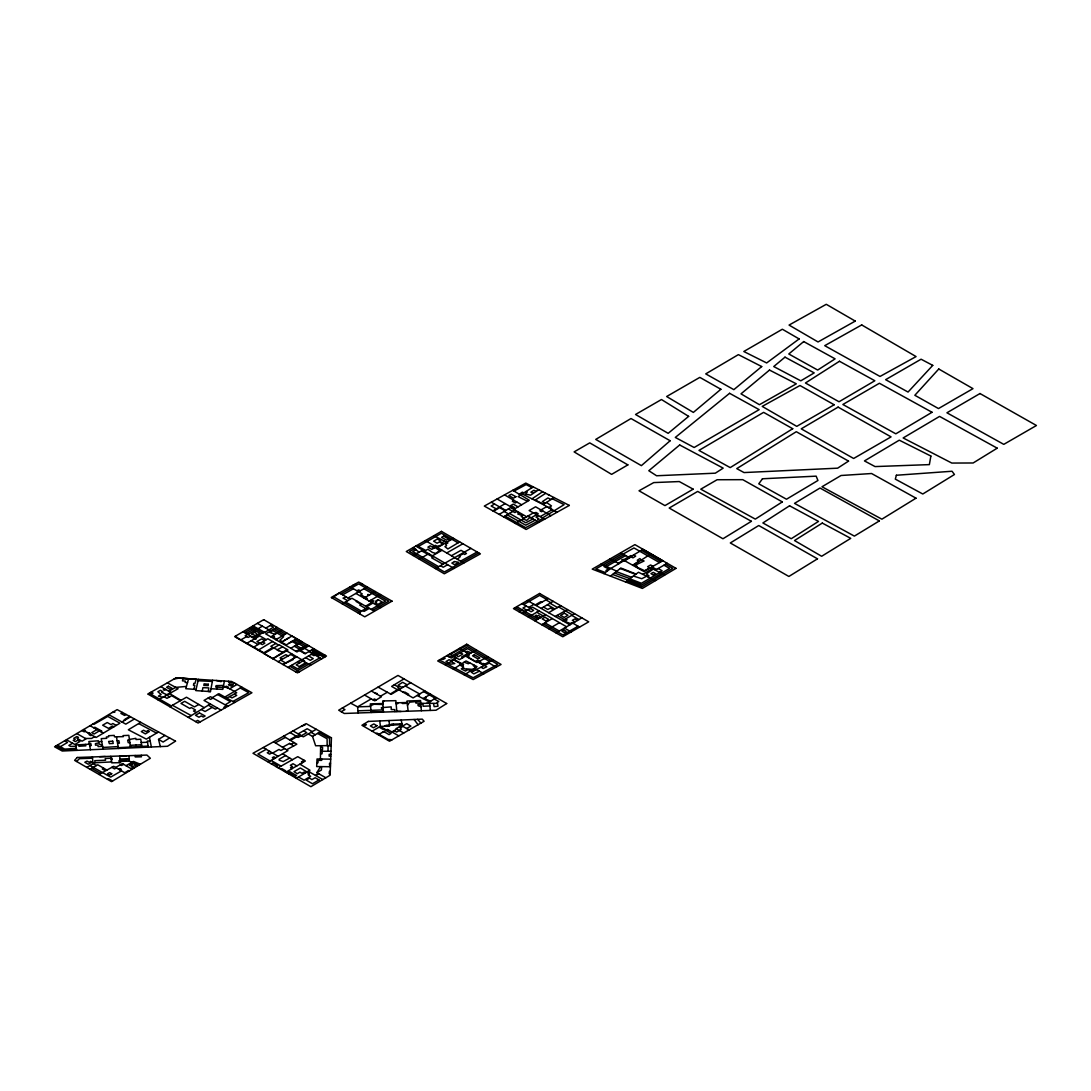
<?xml version="1.0" encoding="UTF-8"?>
<svg xmlns="http://www.w3.org/2000/svg" width="1091" height="1091" viewBox="0 0 1091 1091"><rect width="100%" height="100%" fill="white"/><g stroke="black" fill="none" stroke-linecap="round" stroke-linejoin="round"><path stroke-width="1.5" d="M321.722 759.036L321.681 760.372L318.108 760.372L317.958 762.786L316.854 762.773M320.399 759.022L320.631 745.698M321.559 766.618L321.422 770.014L316.84 772.66L325.827 777.76M216.891 689.062L217.068 687.098M425.981 696.876L425.749 699.263L430.7 701.172M322.281 751.263L322.009 753.813L320.577 753.799M79.097 744.771L78.92 746.271L85.862 745.835L85.33 744.417M202.244 691.039L202.899 687.657L208.763 687.916L208.354 691.462L210.44 691.599L212.581 680.252M216.304 680.484L221.05 681.657L221.391 680.811M224.391 681.002L222.809 689.376L210.972 688.748M193.912 689.307L194.825 685.353L193.462 685.284L193.816 683.348L194.948 683.389L196.23 679.216L175.937 677.934L147.803 693.999L198.112 723.047L251.939 692.758L231.633 681.466L175.937 677.934M198.385 679.366L195.807 690.603L210.44 691.599M408.334 695.185L408.634 694.258L404.993 692.13L403.125 692.199M418.835 696.344L419.667 693.971L405.279 685.953M227.964 688.121L228.387 687.125L226.287 686.239L224.964 687.003M382.832 702.89L383.8 700.913M316.84 772.66L320.563 766.605M407.475 705.291L409.616 702.181L420.54 701.104M76.561 761.477L79.479 758.654L92.476 758.204M432.636 547.259L435.309 545.336L437.177 546.264L440.709 545.309L443.151 543.904L440.382 542.404L442.291 542.691L444.596 541.272M610.442 576.116L620.902 568.056L636.08 574.057M603.923 573.607L610.496 568.629L643.063 549.346L662.728 560.692L643.935 571.507L624.257 560.515M604.823 565.929L603.978 566.556L608.41 568.82L605.941 570.566L607.21 571.125M625.484 581.912L638.467 572.27L655.555 580.562M434.136 548.146L430.195 545.814L427.917 547.123L431.791 549.373L435.05 547.505L439.7 550.71L435.65 553.369L432.377 552.428L427.849 549.209L425.804 550.437L416.585 545.609M394.11 730.629L396.647 732.075L401.202 729.429L400.356 728.911L400.983 727.574L402.77 726.333M647.645 576.73L648.968 575.83L646.322 573.989L653.318 569.011M519.275 494.237L522.371 492.136L523.953 492.941M538.749 489.736L530.649 495.164L525.467 494.046L527.212 492.123L526.094 491.55M531.972 498.846L542.622 491.727M548.009 494.496L549.605 495.314M100.877 731.706L101.777 731.106L94.849 727.247L93.853 727.847M522.371 493.978L543.263 504.574L553.955 497.551M469.73 662.851L468.339 663.764L464.125 662.182M632.671 565.22L638.89 561.129L637.267 560.269L639.871 558.592L641.849 560.542L644.085 560.992L635.371 565.111L637.021 566.147L636.108 566.734L644.658 570.743L649.663 567.906L647.604 566.72L650.604 564.961L652.95 566.324M453.392 669.192L466.048 660.941L477.053 666.656L464.316 674.92M533.213 486.9L518.048 496.596L527.567 501.315M545.677 493.296L535.217 500.087L543.7 504.287M89.244 733.629L89.953 733.166L87.294 732.525M373.027 699.863L374.418 698.963L376.231 699.945M473.958 665.046L473.221 665.524L475.676 667.556M632.998 565.397L650.959 553.873M124.783 772.769L128.343 770.519L129.215 771.01M169.596 737.939L163.105 742.03L158.55 739.398L164.973 735.443M417.171 695.458L429.418 701.977L436.386 697.599M549.919 508.338L550.9 507.724L549.646 507.029L551.46 505.924L546.523 502.433M122.41 712.464L120.883 713.405L124.579 715.437L126.201 714.51M129.679 716.378L124.129 719.815L124.919 720.21M445.387 664.992L456.638 658.037M538.422 515.607L535.995 517.093L538.831 518.716L537.631 519.343L539.322 520.366L543.195 518.211M91.767 735.048L90.812 735.62L89.067 734.598L89.994 734.052M376.422 693.89L377.104 693.481L375.249 693.221M403.984 678.888L391.628 686.403L397.41 689.73L390.414 693.944M188.307 717.387L210.331 703.995M96.949 729.538L91.753 732.688L94.099 734.025L99.376 730.875M93.13 723.878L93.84 724.356L107.777 716.405L119.942 723.183L96.09 737.489L84.757 731.093L85.507 730.615L83.598 729.538M659.455 572.407L662.114 570.798L658.214 568.506M258.172 650.195L272.573 641.508M140.712 722.337L128.329 729.784L146.344 739.112L158.55 731.979M212.24 697.667L218.882 693.685L234.62 702.495M225.155 704.841L230.419 701.677L217.532 694.49M226.655 705.672L223.846 707.363L224.882 707.977M310.008 772.305L307.935 773.56L309.176 774.324L308.207 774.842L310.676 776.274L304.116 780.16L298.511 776.983M459.666 541.886L447.896 548.964L444.937 546.632L446.546 545.65L445.701 544.245L447.896 542.977L433.891 535.695M86.816 767.396L93.049 763.659L96.431 765.527M234.838 683.239L228.619 682.243L228.551 681.261M223.369 686.416L229.724 688.776L236.965 684.425M530.062 517.339L526.626 520.407L523.053 518.907M121.947 721.983L130.538 716.842M134.452 718.955L125.792 724.138L108.732 714.619M285.637 645.272L296.575 638.726L301.934 641.822L290.779 648.245L265.686 633.885L277.005 627.366M90.117 769.305L97.726 764.75L106.904 770.096M345.479 601.946L361.462 611.165L358.243 613.06L367.776 607.455M103.631 768.187L102.295 768.978L104.722 770.369L106.059 769.605M624.693 560.76L631.103 556.928L632.971 557.842L635.685 556.11L633.544 555.005M424.794 690.903L413.08 697.899L398.856 689.771M361.148 583.44L362.798 584.394M492.927 510.888L505.16 503.606M493.555 511.243L499.555 507.67L505.256 510.779M499.187 514.393L510.588 507.601L526.68 516.752M503.619 516.889L514.966 510.138M515.402 523.475L533.376 512.865M308.262 733.97L312.517 736.411L320.495 731.666M410.68 682.748L391.151 694.353L378.072 687.098M642.763 574.357L652.5 568.561M376.231 733.547L377.009 733.097L388.082 739.453L392.078 739.753M626.902 580.862L642.053 586.699L672.806 568.384L665.633 564.238M253.017 625.893L258.117 628.702L262.372 626.179M60.36 746.68L67.519 742.439L64.614 740.803M72.579 743.216L68.869 745.426L70.547 746.435L75.947 746.299M270.841 636.858L281.969 630.257M253.276 647.372L267.827 638.753L278.737 645.108M368.676 600.705L369.794 600.827M365.621 606.201L371.867 602.505M366.617 606.787L372.89 603.078M378.332 734.761L387.414 729.388L398.801 735.866M94.59 736.643L91.562 738.443L85.439 738.484M275.846 639.735L286.974 633.148M534.29 513.356L535.926 512.402L538.19 513.697L531.044 517.884M288.024 667.433L301.43 659.523L286.565 650.85M302.848 660.941L296.207 664.869L299.166 666.546L305.848 662.646M450.91 660.655L455.97 657.655M384.291 728.856L383.227 729.484L379.095 727.124M224.882 697.04L241.779 687.112M217.395 708.004L215.432 709.164L208.34 705.209M116.342 767.873L114.555 768.923L111.855 767.314M371.254 698.854L357.589 706.873L350.647 703.163M467.684 644.808L447.392 655.868L449.669 657.123L467.671 646.704L497.782 664.419L473.153 677.77L439.428 659.96M562.629 620.67L574.548 613.66M296.316 778.278L309.98 770.232L299.902 764.15M369.358 601.086L380.527 594.54M287.083 649.486L272.914 658.719L264.036 653.577L279.214 644.822L287.983 650.018L272.914 658.719M195.589 721.587L197.621 720.401L200.144 721.887M120.024 770.014L121.292 769.264L119.86 768.473L118.605 769.196M526.312 606.064L522.944 608.028L527.021 610.387M268.304 762.104L287.915 750.608L273.623 741.757M271.291 763.836L272.914 762.882L277.7 765.637L276.064 766.591M304.184 760.332L301.375 761.968L302.562 762.623M363.658 726.292L366.385 724.697L364.558 723.688M388.069 729.756L386.432 730.725L391.083 733.37L389.051 734.638L384.728 732.088L382.341 732.388M391.887 731.938L396.769 729.074M246.307 633.571L253.289 629.493M247.534 634.28L245.148 635.671L248.162 637.43L250.344 636.258L254.667 638.78M247.93 634.498L254.912 630.434L259.876 633.271L252.867 637.321M164.686 688.844L163.336 689.635L164.468 690.262L165.805 689.498M212.213 707.363L205.067 711.523L201.33 709.477M316.254 729.293L303.312 736.861L293.029 730.929M519.166 611.846L521.839 610.292L524.512 611.833M285.569 755.545L279.16 759.281L279.228 760.209L283.169 761.573L289.674 758.054M527.444 600.5L541.15 608.41L553.232 601.346M618.297 563.311L623.152 560.474L621.788 559.765L624.475 559.342L630.843 555.564L631.757 556.069M528.412 617.138L539.063 610.919M534.89 620.834L545.514 614.642M541.709 624.734L552.305 618.556M548.896 628.825L559.451 622.675M556.069 632.93L581.858 617.888M348.029 597.991L367.135 586.876M419.326 559.165L428.763 553.669M355.884 593.422L364.039 598.1L375.304 591.554M311.14 652.773L312.408 652.036L318.858 655.746L317.549 656.468M315.04 655.023L313.935 655.664L311.453 654.259M372.126 731.175L380.418 726.361L389.596 726.251L389.01 720.537M494.55 504.042L491.141 506.019L496.269 508.897M280.755 642.544L291.965 636.039L296.575 638.726M380.486 696.208L387.332 692.24M244.643 632.616L251.666 628.552M331.937 597.868L333.682 596.845L359.839 612.106M340.556 593.545L338.796 593.354L333.682 596.845M166.541 695.24L170.632 692.321M437.491 547.627L453.542 538.354M513.206 508.201L514.406 507.52L510.779 505.515L513.329 504.151L518.048 506.879M432.431 555.81L442.046 550.259M366.112 599.259L367.353 598.536L360.766 594.704L362.226 593.872L350.129 586.863M212.909 698.049L210.577 699.399L208.19 698.022M542.854 511.011L541.586 511.734L539.95 510.765L541.191 510.056M540.236 516.602L552.278 509.661L546.823 506.592L540.986 509.933M301.334 660.096L313.894 652.895M307.062 663.328L297.529 668.838L291.515 665.374M295.606 671.811L319.881 657.805M323.7 656.018L325.063 655.227M523.68 604.55L539.595 595.359L546.659 599.423M296.725 736.52L299.711 734.788M528.658 607.414L534.045 604.305M535.19 604.96L540.945 601.646L541.845 602.205M521.839 613.374L532.585 607.182L566.597 626.793M536.131 605.505L548.282 598.495M465.884 652.145L467.316 651.327L471.257 652.8M476.317 649.895L459.42 659.646L449.697 654.027M548.623 612.678L560.733 605.682M284.533 771.487L285.665 770.832L281.805 768.582L280.646 769.237M287.356 773.11L289.797 771.705L296.575 775.551L295.02 776.465L289.633 773.328L288.665 773.86M659.714 572.543L641.426 583.276L629.725 578.775M661.364 573.471L641.74 584.994L628.307 579.826M315.504 775.428L318.572 773.655M578.039 626.22L562.901 634.962L543.332 623.793M265.795 628.089L272.054 624.502M169.882 706.75L186.479 697.217L204.262 707.691M273.732 647.986L282.378 652.173M308.207 645.463L296.916 651.954L290.779 648.245M371.131 609.419L385.505 601.127L363.917 588.745M308.876 645.845L300.639 650.591L305.48 653.523M372.754 610.36L388.764 601.141L358.734 583.89L341.006 593.818M542.582 517.884L564.142 504.642L552.196 498.71M121.496 770.873L110.655 777.106L89.926 765.527M107.504 779.342L108.514 778.756L112.591 781.006M622.361 553.71L595.877 568.916L605.314 572.557M604.564 565.806L624.011 554.637M606.337 566.652L625.648 555.551M467.971 653.359L461.602 657.014L462.789 657.696M285.856 772.237L305.371 761L297.775 756.677L278.15 767.791M655.364 570.143L667.256 563.311M148.444 694.367L150.544 693.167L149.917 692.785M414.785 548.514L409.52 551.528L444.364 571.943L478.772 552.919M418.289 546.509L441.432 533.24L458.07 542.841M416.367 549.469L412.766 551.541L438.637 566.693M513.888 500.305L512.306 501.205L515.252 502.978L516.889 502.051M342.219 603.814L351.943 598.25L374.363 611.301M356.825 601.086L356.143 601.468L361.053 604.319L359.757 605.082L365.812 608.614M435.377 568.561L470.917 548.391M369.331 608.369L364.067 611.383L362.553 610.524M278.069 661.692L291.733 653.877M115.66 767.478L122.41 763.591L132.093 769.278M303.994 661.596L304.716 661.173L302.098 659.66M298.17 733.888L307.185 728.733L312.258 731.625M272.614 753.09L278.996 749.435L280.878 750.499L284.56 748.521M168.832 691.271L175.665 687.371M425.326 540.604L446.724 552.96L462.884 543.754M137.248 764.396L136.32 764.927L131.084 762.786M272.054 752.749L269.6 754.167L267.254 752.749L269.722 751.358M246.471 643.445L259.794 635.862L266.272 639.681M371.554 602.327L373.927 600.977L370.763 600.268M447.637 564.715L443.178 567.252L440.464 565.643M313.881 648.75L305.003 653.782L299.425 650.509M123.638 764.314L121.551 765.5L120.31 764.805M125.983 765.691L133.47 761.423L140.384 764.273M423.008 698.567L430.604 694.258M253.794 637.853L262.44 632.957M198.78 704.459L194.457 706.913L184.665 701.322L180.983 703.409L189.779 708.454L191.28 707.554L195.521 710.036L193.53 711.046L196.285 712.532M623.07 554.105L633.98 547.941L659.482 562.561M319.104 773.955L316.799 774.678M158.154 699.972L178.106 688.707L167.373 682.83M282.555 646.813L277.046 649.909L278.832 650.959M451.415 555.742L461.029 550.314L466.498 553.437L464.643 554.487L463.307 553.696L459.079 556.069L460.184 556.724L457.361 559.247M555.264 616.47L567.47 609.569M240.893 639.831L246.675 636.585M275.914 643.458L270.827 646.322L272.914 647.481L263.817 652.773L235.724 636.912L236.529 636.476L235.656 636.012M406.629 728.502L410.884 726.101L406.698 723.688L402.443 726.142L401.188 720.033M342.656 594.8L353.416 588.772M346.365 596.995L343.038 598.113L347.674 600.677M99.076 774.474L113.655 766.305L125.533 773.219M294.134 742.589L291.011 744.335L289.579 743.448L282.501 747.253M266.272 749.299L257.885 753.976L270.104 761.054M289.551 739.848L296.152 736.166M232.833 701.499L248.721 692.662L240.252 688.012M290.383 740.353L296.997 736.684M79.043 739.534L76.97 738.293L78.497 737.421L76.902 736.507L73.738 738.321L75.306 739.193L73.22 740.38L75.293 741.607L79.043 739.534L82.098 741.184L86.066 738.825L76.806 733.561M460.566 561.156L477.149 551.991M295.92 651.354L307.417 644.999M413.094 555.496L422.803 550.178M360.33 614.26L358.734 612.76M341.197 711.673L344.961 709.614L342.274 708.073M286.606 749.79L296.834 744.198L283.51 736.248M85.153 731.325L84.198 731.843L81.893 730.547M514.025 491.086L526.107 484.595L532.067 487.65M356.948 590.817L358.639 589.904L360.357 590.817M275.355 742.821L285.433 737.393M226.751 698.09L236.72 692.758L229.724 688.776M384.332 726.32L386.296 725.27L402.143 724.642M533.008 518.948L525.807 522.766L509.456 513.411M535.245 520.175L525.753 525.194L507.151 514.775M537.468 521.389L525.685 527.621L505.024 516.043M487.963 656.741L476.849 662.551L465.584 656.073M646.608 576.225L641.767 578.721L633.421 576.034M493.187 659.823L483.054 664.978L477.913 662.005M489.286 663.055L471.217 672.124L473.849 673.883L479.358 671.17M174.042 679.011L179.033 678.125M175.706 687.385L186.411 686.43M420.826 704.459L417.88 704.691L418.208 705.795L421.017 706.627M396.783 711.237L401.065 711.468M102.363 745.126L99.145 744.062L98.967 742.807L95.435 743.626L95.503 745.194L97.904 745.03L98.122 746.585L102.568 746.326M101.749 741.485L98.572 741.716L98.354 740.789L88.848 741.512L89.244 743.503L90.717 743.366L91.289 745.521L89.653 745.63M118.36 747.69L148.076 746.08L148.499 747.13M433.536 703.64L434.136 706.627L438.009 706.218L437.45 703.381L426.704 703.3M129.502 739.998L127.674 740.121L128.233 742.685L129.87 742.603M130.511 746.98L128.82 735.334L123.065 735.607L123.338 736.643L114.487 736.82L114.214 735.389L108.514 735.716L108.718 736.834L106.359 736.971L106.754 738.321L101.258 738.634L103.045 749.176M117.16 740.803L118.864 740.707L119.41 743.148L117.583 743.23M76.315 748.426L64.669 749.108L57.468 745.058M102.759 747.458L118.169 746.585M76.479 749.381L63.496 750.103L56.023 745.917M370.504 705.727L373.968 704.268L382.941 704.486M111.255 759.595L112.278 759.541L111.964 758.19L105.241 758.49L105.554 760.209L94.781 760.686L95.081 762.759M92.967 762.854L111.609 761.927M129.42 739.453L135.843 738.334L136.02 739.534L140.753 739.221L141.762 746.339M150.163 740.939L147.38 741.062L148.076 746.08M141.23 742.521L147.544 742.235M130.265 745.303L141.544 744.771M396.128 703.777L397.683 703.709L397.615 702.795M429.868 705.959L423.103 706.245L422.872 703.422M407.257 703.327L402.497 703.504L402.115 702.659M370.585 706.409L357.589 706.873L358.243 712.982M358.012 710.814L383.282 709.914M371.185 712.096L383.391 711.673M401.979 723.851L391.192 724.179L391.233 725.392M396.047 702.836L407.161 702.509M420.744 703.477L429.554 703.218M408.089 710.746L406.043 711.291M382.873 703.531L370.313 703.872L371.226 712.518M120.078 759.022L129.161 758.818M120.201 759.772L129.202 759.568M120.433 761.368L129.311 761.163L139.007 765.105M383.186 708.441L381.523 708.468L381.359 707.664L391.192 706.886L391.246 709.532L394.765 709.627L394.956 711.673M320.631 747.335L322.581 747.308L322.486 749.803L320.659 749.817M331.159 745.617L315.626 745.753L312.517 736.411M420.703 703.054L415.889 703.095L415.753 701.213M320.659 751.276L330.968 751.249M330.791 756.145L329.141 756.145L329.182 754.345L330.859 754.358M330.696 759.145L317.031 758.981L316.676 766.564L330.437 766.728M330.546 763.291L329.523 763.291L329.523 765.023L330.491 765.023M330.273 771.364L329.427 771.351L329.182 773.669L330.191 773.71M198.071 680.757L212.363 681.425M223.56 685.421L216.127 685.639L215.663 687.003L223.164 687.48M187.516 682.584L185.184 682.448L185.306 681.084L182.483 680.866L182.947 678.384L188.62 678.738L185.77 688.694L196.066 689.485M614.451 573.034L629.916 578.625M612.596 574.466L627.911 580.112M616.292 571.602L631.634 577.357M620.329 568.493L635.658 574.371M616.838 571.193L601.005 564.102M137.071 766.264L135.529 765.582L131.466 766.864L133.757 768.269M399.415 726.838L400.983 727.574M536.254 491.414L533.908 490.268L530.894 492.164L533.322 493.377M550.996 499.501L547.914 497.946L542.377 501.642L545.391 503.169M421.562 550.846L433.032 557.051L431.668 557.828L442.96 564.224M459.597 665.155L463.484 666.492L461.929 665.646L463.58 664.596L454.129 659.591M472.798 669.41L466.812 668.919L471.667 671.442L475.594 669.929M274.196 758.654L272.341 757.686L273.896 756.799L275.655 757.809M138.693 723.565L156.572 733.138M453.665 659.878L461.329 664.01M451.715 661.091L449.11 659.687L445.974 661.541L450.76 664.174L454.77 663.533L451.019 661.514M544.791 519.084L529.121 510.547L535.572 506.797L550.914 515.675M394.274 684.793L398.965 687.357L397.929 687.998L399.947 689.13M610.155 558.851L618.952 563.665M527.799 516.098L539.077 522.275M460.416 652.773L462.789 654.082L458.315 656.659L455.997 655.323M172.433 705.277L191.239 715.601M275.096 634.321L270.063 632.562L271.809 631.484L257.367 623.356M90.021 725.72L103.372 733.084M77.706 740.271L79.943 741.498L74.884 744.498L66.401 739.753M650.741 567.593L664.542 575.216M662.878 574.302L661.214 573.389L669.574 568.411L664.01 565.179M283.824 640.772L288.924 637.812M288.119 655.936L285.869 654.682L280.046 657.941L282.31 659.264M227.828 706.313L210.481 696.699L204.017 700.422L221.105 710.105M504.124 511.447L508.583 513.929M369.74 594.786L367.749 594.5L369.003 595.222M288.747 643.404L293.547 640.54M116.232 725.406L112.85 723.51L111.064 724.642L107.218 722.528L102.649 725.201L108.514 728.379L112.537 726.02L113.873 726.811M484.554 664.214L483.04 663.369L481.977 663.983L479.958 662.851L480.995 662.223L477.463 660.287L475.444 661.419L467.603 656.864L469.239 655.868L467.603 654.914M441.678 658.664L443.123 659.469L445.155 658.337L443.696 657.491M620.711 552.782L629.234 557.569M407.175 684.821L402.661 682.298L398.12 685.189L401.229 687.071L403.411 687.057M272.682 635.767L274.496 636.789L273.418 637.444L275.914 638.849L277.741 638.603M258.117 628.702L264.649 632.385M264.69 640.608L261.608 638.89L256.93 641.59L262.29 644.604L264.868 643.144L262.576 641.863M251.325 640.69L258.117 644.508M299.425 671.77L289.92 666.315M319.131 732.484L329.496 738.307L329.591 745.63M317.549 733.425L327.109 738.784L327.15 745.658M311.044 732.334L315.326 734.748M112.468 712.396L114.814 712.178L113.819 711.591M364.039 598.1L380.854 607.564M282.242 635.944L283.633 636.735L279.869 640.212L282.269 641.672M543.263 504.574L556.956 512.306M300.898 659.837L310.553 665.305M409.125 729.92L401.638 725.679L395.992 728.638L403.738 733.016M308.194 771.282L322.813 779.56M307.335 771.801L309.148 772.823M305.507 772.864L304.089 772.073L301.989 773.301L299.916 772.114L297.284 773.724L293.997 771.651L300.325 767.996L307.035 771.964M508.379 508.911L514.884 512.593L516.534 511.597L519.193 513.07L517.761 513.984L522.534 515.675L521.184 516.52L524.185 518.239M491.305 502.201L505.815 510.452M565.52 618.979L567.115 619.879L564.674 621.284L570.252 623.534L571.943 622.62L579.553 627.107M371.376 691.026L381.468 696.767L374.759 700.845L364.53 695.035M271.114 760.468L281.096 766.127M545.895 599.873L550.887 602.723M549.987 603.241L557.515 607.537M543.482 607.032L547.818 609.514L550.396 608.028L552.551 609.269L553.928 608.464L547.45 604.728M541.15 608.41L569.925 624.843M516.698 606.719L538.122 618.952M544.941 622.852L559.301 631.048M515.075 607.646L520.775 610.905M523.462 612.446L536.513 619.893M297.884 661.61L299.834 662.728M91.712 768.35L100.795 773.519M497.101 498.982L514.502 508.952L529.326 500.278L512.743 490.309M557.106 615.419L564.429 619.62M446.955 655.609L451.333 658.037L467.657 648.586L489.736 661.569M308.562 655.923L313.253 658.609L310.28 660.328L305.603 657.628M243.048 631.703L255.049 638.562M380.186 726.497L386.337 730.015M312.435 649.568L325.118 656.837M308.971 651.532L321.695 658.841M281.492 642.122L286.292 644.876M171.342 705.904L151.008 694.231L153.081 693.126L151.226 692.035M641.467 550.287L661.105 561.633M546.4 513.056L548.678 514.379M558.592 606.923L572.434 614.915M571.698 615.338L578.994 619.552M574.998 621.884L572.339 620.356L574.848 618.911L577.344 620.52M522.057 603.609L533.622 610.319L531.126 611.765L527.88 609.896M536.758 612.256L543.209 615.979M459.42 648.422L469.144 654.027M474.449 668.347L483.886 673.774M423.676 691.571L435.295 698.281M270.418 625.443L273.473 627.202L263.067 633.326L251.626 626.698M273.746 629.248L283.769 635.044M293.384 640.635L304.103 646.84M292.061 641.426L297.325 644.481M272.123 630.189L282.16 635.998M250.044 627.625L254.912 630.434M257.312 634.744L255.035 632.153L251.503 634.198L255.921 635.548M166.65 694.626L161.686 692.376L162.832 691.776L160.459 690.289L157.868 691.708L161.127 694.544L158.413 696.14L162.804 697.354M292.143 768.61L290.533 767.682L292.552 766.578L290.356 765.309L293.002 763.727L296.807 765.923M564.442 628.048L571.166 631.934M275.382 628.307L285.378 634.103M294.979 639.681L305.766 645.913M311.426 650.141L324.068 657.45M295.975 645.258L301.334 648.354M294.352 646.199L299.684 649.268M180.356 700.736L171.682 695.717L166.964 698.349L164.059 696.644M303.557 730.806L306.748 732.661L298.266 737.434L290.097 732.566M504.533 494.864L521.607 504.806M290.779 654.423L295.579 657.218M280.769 660.137L285.624 662.973M160.8 686.58L171.164 692.635M415.78 546.073L454.006 568.438M255.444 638.344L256.358 638.876L254.067 639.121M652.023 566.856L656.496 569.488M169.528 693.549L181.038 700.34M446.724 552.96L463.77 563.051M352.611 585.472L356.143 584.217L355.516 583.835M304.58 648.327L309.489 651.232M339.41 592.863L350.17 599.259M301.484 726.211L305.044 724.983L304.389 724.588M263.286 747.526L278.096 756.363M166.759 695.117L169.651 696.849M413.203 547.546L419.094 552.21M282.596 753.731L292.402 759.718M434.191 698.976L438.787 701.499L437.164 702.563L437.45 703.381M488.168 662.373L496.01 667.201M289.579 743.448L293.629 745.958M229.696 696.508L231.947 697.913L236.733 695.403L234.456 693.971M484.622 665.401L486.791 666.778L483.122 668.51L481.09 667.174M417.621 719.337L420.894 723.128M414.062 719.487L418.112 724.738M105.268 756.513L99.595 756.704M158.55 739.398L160.336 746.599M399.729 723.919L399.906 724.792M135.898 745.044L136.239 746.708M149.426 737.298L151.376 747.008M90.458 749.749L89.38 744.171L75.715 744.976L76.656 750.363M119.355 762.664L118.974 760.659L125.724 760.536L125.765 761.245M116.437 736.711L118.496 748.481M119.628 756.008L120.624 762.636L111.746 762.854L110.764 756.322M379.723 720.933L380.418 726.361M429.418 701.977L430.386 710.418M408.143 711.209L406.998 701.008L420.499 700.545L421.371 710.746M141.284 755.258L141.448 756.813L135.257 756.963L135.175 755.477M121.278 755.954L127.033 755.763M92.353 756.963L93.049 763.659M393.265 724.124L393.374 725.242M396.824 711.618L395.869 700.681L382.709 700.927L383.418 712.082M128.943 755.695L129.311 761.163M328.023 745.644L328.064 751.263M331.432 737.802L330.137 775.196L310.88 786.693L252.989 753.267L306.135 723.619L331.432 737.802M208.313 684.262L208.217 685.598L203.84 685.407L204.099 683.825L208.313 684.262M930.868 456.052L929.368 464.616L875.064 466.58L864.454 460.92L899.284 440.178L930.868 456.052M896.366 475.253L895.316 479.126L922.781 494.005L954.448 474.503L952.034 471.244L896.366 475.253M762.473 478.772L758.777 483.818L786.488 499.228L817.936 480.49L816.15 476.153L762.473 478.772M77.202 757.481L74.624 760.359L111.514 781.661L150.353 758.272L146.93 755.067L77.202 757.481M938.765 369.003L914.844 395.283L938.492 408.566L972.995 388.641L938.765 369.003M932.75 365.376L908.053 392.051L885.619 379.682L921.077 359.212L932.75 365.376M670.147 440.75L641.372 465.639L595.727 439.414L631.007 418.535L670.147 440.75M720.878 389.269L693.358 412.412L666.642 396.524L699.822 377.377L720.878 389.269M679.679 444.978L648.804 470.726L656.577 475.758L715.328 473.18L723.183 468.134L679.679 444.978M769.51 370.067L740.994 393.851L759.431 404.706L796.321 383.827L769.51 370.067M785.002 357.152L773.737 366.549L800.794 380.827L814.2 372.89L785.002 357.152M803.699 341.565L788.793 353.989L817.677 370.054L835.106 358.857L803.699 341.565M688.639 416.367L668.169 433.332L635.535 414.485L661.46 399.524L688.639 416.367M761.709 366.562L733.848 389.651L705.727 373.886L738.389 354.63L761.709 366.562M729.593 393.305L675.302 437.436L694.149 447.501L759.159 409.657L729.593 393.305M229.315 684.139L228.442 684.834L231.306 686.116L233.324 684.712L229.315 684.139M799.144 338.933L766.659 362.948L743.803 351.507L782.356 329.237L799.144 338.933M462.952 667.706L461.248 668.878L465.502 671.047L467.248 669.901L462.952 667.706M848.553 461.111L837.629 468.175L744.035 472.567L736.752 468.625L796.294 431.709L848.553 461.111M789.57 505.788L762.882 522.957L791.234 538.736L818.509 521.403L789.57 505.788M839.47 361.271L805.444 382.996L839.02 401.761L874.846 380.759L839.47 361.271M175.528 741.144L167.482 746.271L62.228 751.017L54.55 746.79L117.146 709.614L175.528 741.144M782.329 501.901L755.313 519.111L700.763 489.177L717.114 479.74L742.78 479.672L782.329 501.901M147.871 730.588L146.208 731.638L143.562 730.247L141.284 731.584L145.417 733.916L149.399 731.447L147.871 730.588M446.683 703.531L436.032 710.227L344.238 713.473L338.687 710.186L397.997 675.424L446.683 703.531M822.287 523.08L794.507 540.536L821.646 556.274L850.748 538.354L822.287 523.08M792.721 428.722L730.22 467.603L698.963 450.406L763.618 412.357L792.721 428.722M817.514 558.824L788.875 576.457L730.302 542.963L758.75 525.521L817.514 558.824M916.004 498.178L881.883 519.18L821.987 486.763L841.052 475.499L871.586 473.521L916.004 498.178M997.215 448.169L973.145 462.979L951.802 463.061L903.143 437.955L939.569 416.407L997.215 448.169M751.399 521.307L722.951 538.763L669.192 508.038L697.681 491.427L751.399 521.307M879.36 520.912L854.376 536.117L794.521 503.374L819.996 488.032L879.36 520.912M368.294 721.424L361.926 725.283L389.514 741.225L424.099 721.274L422.244 719.133L368.294 721.424M111.718 773.764L109.673 775.005L107.504 773.778L109.646 772.592L111.718 773.764M132.066 764.832L130.525 765.759L129.106 764.914L130.579 764.055L132.066 764.832M515.92 496.719L513.411 498.205L508.856 495.532L511.311 494.209L515.92 496.719M932.055 412.275L895.82 433.823L842.866 404.488L879.414 383.268L932.055 412.275M676.025 568.37L642.367 588.417L592.263 569.12L634.907 544.627L676.025 568.37M168.341 686.253L166.555 687.303L170.128 689.335L172.01 688.244L168.341 686.253M838.106 407.12L801.23 428.831L853.639 458.479L891.061 436.877L838.106 407.12M318.995 779.942L312.49 783.774L306.162 780.065L309.599 778.088L311.876 779.601L315.163 777.719L318.995 779.942M263.695 619.661L234.633 636.612L297.488 672.902L326.482 656.046L263.695 619.661M627.87 464.889L611.615 474.367L574.111 451.892L589.74 442.878L627.87 464.889M693.167 489.163L664.951 505.61L639.012 490.786L653.741 482.59L679.27 481.554L693.167 489.163M296.534 656.673L292.524 658.991L293.288 659.51L282.964 664.514L296.534 656.673M376.94 725.747L373.49 727.765L370.381 725.91L373.831 723.947L376.94 725.747M979.991 393.537L946.92 412.793L1003.788 444.364L1036.45 425.504L979.991 393.537M437.327 539.049L433.618 541.191L437.123 543.209L440.819 541.068L437.327 539.049M443.642 536.145L441.555 537.345L446.478 540.181L447.883 539.377L450.297 539.977L443.642 536.145M378.154 599.668L375.781 601.032L376.913 601.7L375.113 602.737L377.963 604.387L382.164 601.973L378.154 599.668M454.511 561.565L451.865 563.092L454.592 564.674L458.684 562.301L454.511 561.565M199.489 712.968L195.521 715.26L198.957 717.237L201.276 715.901L203.24 717.032L205.122 716.01L199.489 712.968M834.179 404.761L796.757 426.363L762.2 406.397L799.976 385.518L834.179 404.761M539.581 593.477L513.452 608.587L562.779 636.762L588.704 621.829L539.581 593.477M466.689 644.222L437.696 660.955L473.18 679.57L501.069 664.46L466.689 644.222M536.09 615.324L535.122 615.883L539.268 618.27L540.672 617.465L538.627 615.31L537.345 616.047L536.09 615.324M474.367 654.777L472.58 655.8L478.063 658.964L479.876 657.941L474.367 654.777M544.9 617.206L542.132 618.802L546.346 621.229L547.927 620.315L547.259 619.933L548.446 619.252L544.9 617.206M564.374 613.197L560.61 615.379L564.197 617.451L567.961 615.269L564.374 613.197M563.965 630.039L561.96 631.198L564.183 632.466L566.174 631.321L563.965 630.039M392.024 601.141L364.762 616.824L331.228 597.459L358.721 582.048L392.024 601.141M441.446 531.372L406.275 551.514L444.323 573.798L480.395 553.86L441.446 531.372M861.699 324.927L824.728 345.67L880.028 376.45L916.085 356.58L861.699 324.927M855.249 321.095L818.045 341.96L789.052 325.077L826.269 304.307L855.249 321.095M569.311 505.419L526.135 529.476L484.309 506.074L525.78 483.081L569.311 505.419M90.662 761.436L89.203 762.254L87.021 761.109L84.812 762.254L88.235 764.218L91.971 762.186L90.662 761.436M655.527 573.634L653.114 574.957L650.918 573.621L653.291 572.38L655.527 573.634M112.714 741.184L108.623 741.444L109.359 743.626L113.205 743.462L112.714 741.184"/></g></svg>
